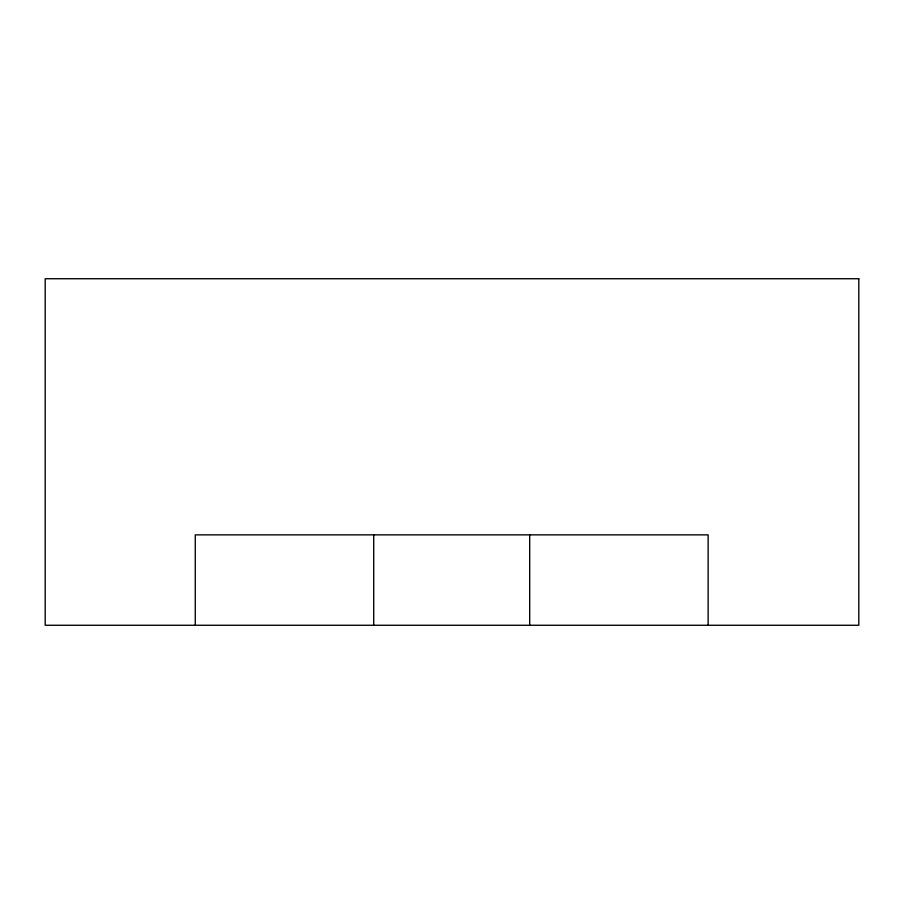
<?xml version="1.0" encoding="UTF-8"?>
<svg xmlns="http://www.w3.org/2000/svg" width="904" height="904" viewBox="0 0 904 904"><rect width="100%" height="100%" fill="white"/><g stroke="black" fill="none" stroke-linecap="round" stroke-linejoin="round"><path stroke-width="1.36" d="M708.137 625.263L708.137 534.863L195.264 534.863L195.264 625.263M529.688 534.863L529.688 625.263M373.714 534.863L373.714 625.263M858.8 278.737L45.2 278.737L45.2 625.263L858.8 625.263L858.8 278.737"/></g></svg>
